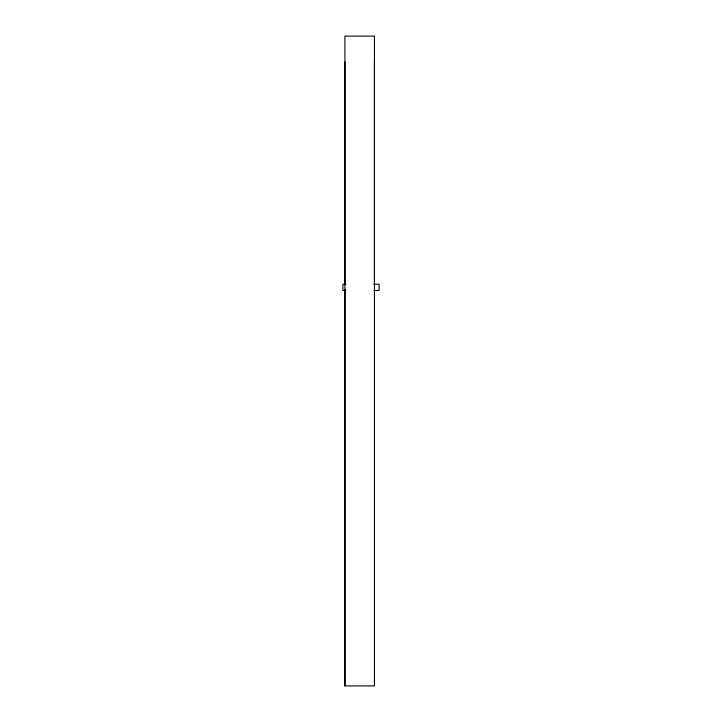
<?xml version="1.0" encoding="UTF-8"?>
<svg xmlns="http://www.w3.org/2000/svg" width="722" height="722" viewBox="0 0 722 722"><rect width="100%" height="100%" fill="white"/><g stroke="black" fill="none" stroke-linecap="round" stroke-linejoin="round"><path stroke-width="1.08" d="M344.917 685.9L344.917 36.1L374.456 36.1L374.456 685.9L344.917 685.9L344.917 289.45M345.937 284.197L342.905 284.197L342.905 290.497L345.937 290.497M373.915 284.197L379.095 284.197L379.095 290.497L373.915 290.497M374.456 61.948L374.456 284.946M344.917 61.948L344.917 284.946"/></g></svg>
